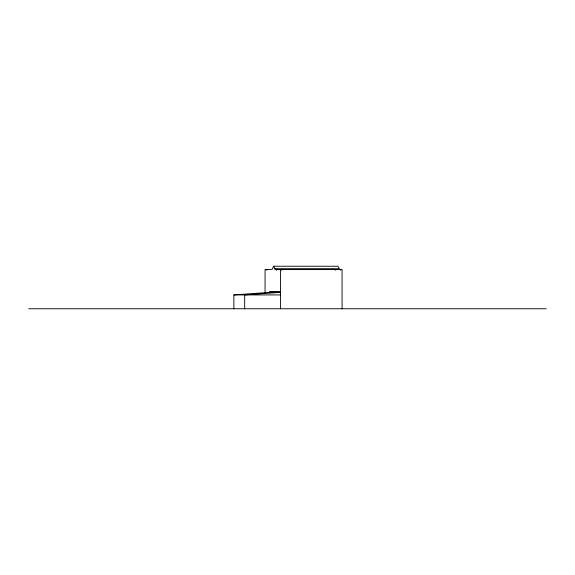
<?xml version="1.0" encoding="UTF-8"?>
<svg xmlns="http://www.w3.org/2000/svg" width="575" height="575" viewBox="0 0 575 575"><rect width="100%" height="100%" fill="white"/><g stroke="black" fill="none" stroke-linecap="round" stroke-linejoin="round"><path stroke-width="0.86" d="M273.563 266.239L274.951 268.705L339.351 268.705L337.971 266.239L273.563 266.239L272.183 269.423L265.061 269.423L265.061 292.668M233.86 308.761L233.86 294.918L269.625 292.366L280.442 292.366L244.684 294.918L244.684 308.761M280.442 291.489L269.625 291.489L269.625 292.366M233.86 294.918L280.442 294.918M28.75 308.761L546.25 308.761M342.075 308.761L342.075 269.423L274.951 269.423L274.951 268.705M340.493 269.423L340.493 270.3M335.311 269.423L335.311 270.3M281.714 269.423L281.714 270.3M280.442 269.423L280.442 308.761M276.532 269.423L276.532 270.3M266.857 269.423L266.857 270.3"/></g></svg>
